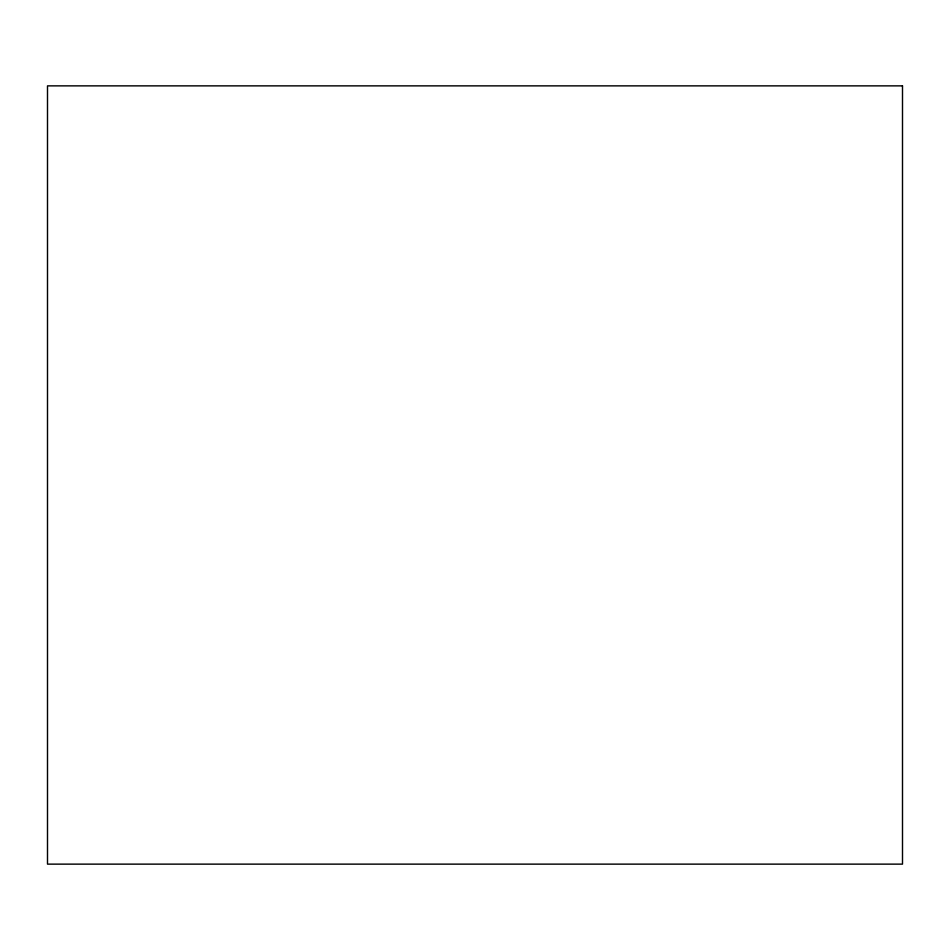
<?xml version="1.0" encoding="UTF-8"?>
<svg xmlns="http://www.w3.org/2000/svg" width="950" height="950" viewBox="0 0 950 950"><rect width="100%" height="100%" fill="white"/><g stroke="black" fill="none" stroke-linecap="round" stroke-linejoin="round"><path stroke-width="1.43" d="M902.5 85.868L47.5 85.868L47.5 864.132L902.5 864.132L902.5 85.868"/></g></svg>
